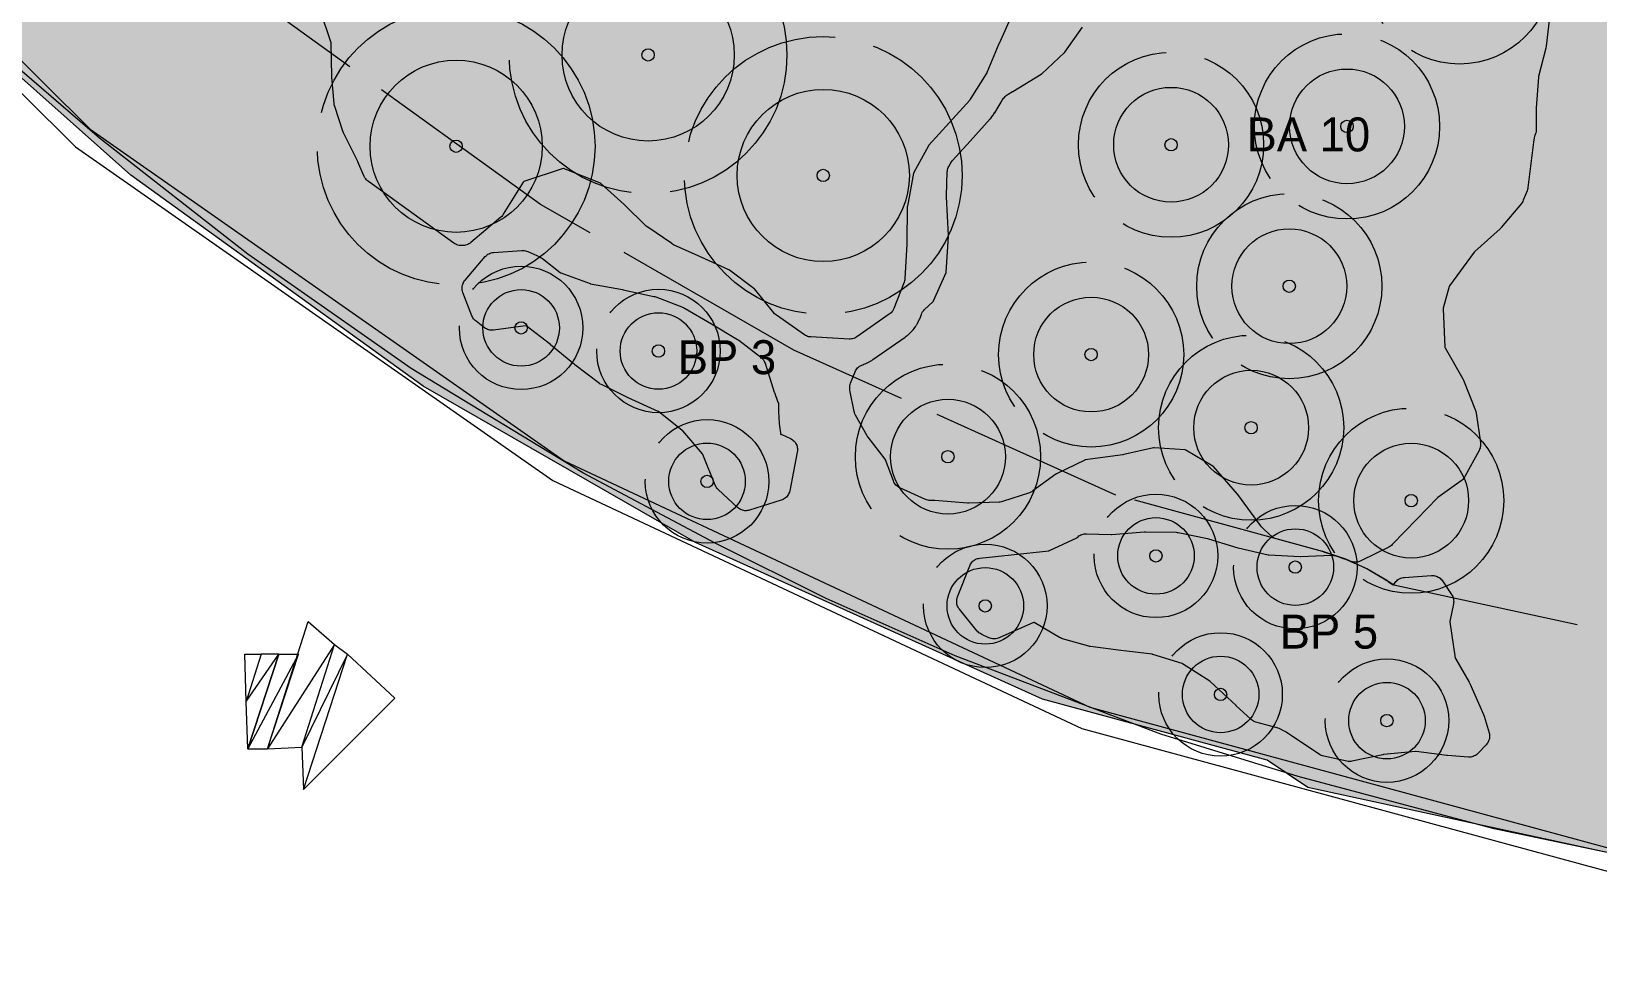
# Model space of a CAD drawing. Header units: metres. Extents: x 1 to 213, y 1 to 147.
# Drawn here: x 119.43 to 129.58, y 16.38 to 22.45 of the extents above; entities that cross this region are included whole.
import ezdxf

# ---------------------------------------------------------------- set-up
doc = ezdxf.new("R2010")
doc.units = ezdxf.units.M
doc.linetypes.add('DASHED', pattern=[1.524, 1.27, -0.254])
doc.layers.get('0').update_dxf_attribs({"lineweight": 0, "plot": 0})
for name, color, linetype, lineweight, plot in [('00-BASE-ARQUITECTURA', 8, 'Continuous', 0, False), ('PJ-ARBUSTOS', 82, 'Continuous', 0, False), ('PJ-COPA-ADULTA', 8, 'DASHED', 0, False), ('PJ-ETIQUETAS', 7, 'Continuous', 0, False), ('PJ-GRAVILLA', 42, 'Continuous', 0, False), ('PJ-LIMITE-JARDIN', 7, 'Continuous', 0, False), ('PJ-MASAS', 92, 'Continuous', 0, False), ('PJ-MASAS-RELLENO', 92, 'Continuous', 0, False), ('PJ-RIEGO-SECTORES', 5, 'Continuous', 0, False), ('PJ-VISIBILIDAD', 1, 'DASHED', 0, False)]:
    doc.layers.add(name, color=color, linetype=linetype, lineweight=lineweight, plot=plot)

# ---------------------------------------------------------------- blocks, each defined once
blk = doc.blocks.new('PJ_HS')
for radius in [0.558, 0.04]:
    blk.add_circle((0, 0), radius)
for tag, p, height in [('CODIGO', (0.15, 0.15), 0.2), ('ESPECIE', (0.15, -0.1), 0.15), ('ZONA', (0.15, -0.3), 0.15)]:
    blk.add_attdef(tag, p, '', height=height)
blk = doc.blocks.new('PJ_BA')
for radius in [0.372, 0.04]:
    blk.add_circle((0, 0), radius)
for tag, p, height in [('CODIGO', (0.15, 0.15), 0.2), ('ESPECIE', (0.15, -0.1), 0.15), ('ZONA', (0.15, -0.3), 0.15)]:
    blk.add_attdef(tag, p, '', height=height)
blk = doc.blocks.new('PJ_BP')
for radius in [0.248, 0.04]:
    blk.add_circle((0, 0), radius)
for tag, p, height in [('CODIGO', (0.15, 0.15), 0.2), ('ESPECIE', (0.15, -0.1), 0.15), ('ZONA', (0.15, -0.3), 0.15)]:
    blk.add_attdef(tag, p, '', height=height)

msp = doc.modelspace()

# ---------------------------------------------------------------- hatches: boundary and pattern name
at = {"layer": 'PJ-GRAVILLA'}
h = msp.add_hatch(dxfattribs=at)
h.set_pattern_fill('GRAVEL', scale=0.03)
h.paths.add_polyline_path([(110.243, 40.04), (114.3, 39.996), (114.52, 39.908), (129.91, 39.908), (129.954, 39.82), (129.646, 39.467), (129.646, 39.247), (129.954, 38.497), (140.141, 15.963), (139.788, 15.919), (134.541, 16.669), (130.748, 16.889), (127.705, 17.551), (127.441, 17.727), (125.986, 18.124), (123.737, 19.138), (121.973, 20.152), (120.077, 21.519), (118.445, 22.975), (116.813, 24.783), (114.961, 27.384), (114.344, 28.531), (113.374, 30.692), (110.904, 37.439), (111.125, 37.747), (111.522, 37.968), (111.522, 38.409), (111.345, 38.629), (111.169, 38.673), (110.772, 38.497), (110.508, 38.673), (110.023, 39.864), (110.243, 40.04)])
at = {"layer": 'PJ-MASAS-RELLENO'}
for points in [[(119.793, 23.923), (119.793, 23.932), (119.793, 23.94), (119.794, 23.943), (119.795, 23.979), (119.795, 23.982), (119.791, 24.198), (119.791, 24.206), (119.792, 24.214), (119.794, 24.221), (119.796, 24.229), (119.799, 24.236), (119.803, 24.243), (119.808, 24.249), (119.929, 24.403), (119.934, 24.41), (119.94, 24.415), (119.946, 24.42), (119.953, 24.424), (119.96, 24.428), (119.968, 24.431), (119.976, 24.433), (120.174, 24.473), (120.181, 24.474), (120.188, 24.474), (120.196, 24.474), (120.432, 24.456), (120.435, 24.456), (120.667, 24.458), (120.669, 24.458), (120.67, 24.459), (120.859, 24.529), (120.861, 24.53), (120.862, 24.531), (121, 24.682), (121.001, 24.684), (121.002, 24.685), (121.106, 24.892), (121.107, 24.893), (121.207, 25.097), (121.211, 25.104), (121.215, 25.11), (121.333, 25.265), (121.338, 25.271), (121.344, 25.276), (121.35, 25.281), (121.498, 25.389), (121.503, 25.392), (121.508, 25.395), (121.681, 25.483), (121.683, 25.485), (121.852, 25.587), (121.854, 25.588), (121.855, 25.589), (122.001, 25.725), (122.005, 25.729), (122.136, 25.886), (122.141, 25.892), (122.274, 26.025), (122.281, 26.031), (122.288, 26.036), (122.296, 26.04), (122.452, 26.115), (122.459, 26.118), (122.466, 26.12), (122.474, 26.122), (122.481, 26.123), (122.685, 26.138), (122.692, 26.138), (122.699, 26.138), (122.942, 26.113), (122.948, 26.112), (123.148, 26.077), (123.155, 26.075), (123.162, 26.073), (123.26, 26.037), (123.262, 26.036), (123.263, 26.036), (123.353, 26.047), (123.359, 26.047), (123.366, 26.047), (123.566, 26.037), (123.567, 26.037), (123.784, 26.022), (123.791, 26.021), (123.797, 26.02), (123.985, 25.974), (123.994, 25.971), (124.003, 25.967), (124.169, 25.881), (124.176, 25.877), (124.338, 25.77), (124.342, 25.767), (124.518, 25.68), (124.52, 25.679), (124.522, 25.678), (124.722, 25.631), (124.728, 25.63), (124.942, 25.609), (124.949, 25.608), (125.141, 25.571), (125.148, 25.57), (125.154, 25.567), (125.161, 25.564), (125.167, 25.561), (125.311, 25.474), (125.319, 25.469), (125.325, 25.463), (125.331, 25.457), (125.336, 25.45), (125.446, 25.289), (125.451, 25.282), (125.454, 25.274), (125.544, 25.047), (125.545, 25.047), (125.639, 24.817), (125.64, 24.815), (125.641, 24.813), (125.767, 24.641), (125.769, 24.639), (125.77, 24.638), (125.94, 24.539), (125.942, 24.538), (125.944, 24.538), (126.147, 24.492), (126.148, 24.491), (126.352, 24.454), (126.358, 24.453), (126.364, 24.451), (126.541, 24.388), (126.547, 24.385), (126.553, 24.382), (126.559, 24.379), (126.692, 24.289), (126.699, 24.284), (126.704, 24.278), (126.71, 24.272), (126.715, 24.266), (126.795, 24.141), (126.8, 24.133), (126.803, 24.124), (126.859, 23.969), (126.861, 23.962), (126.862, 23.955), (126.895, 23.755), (126.896, 23.746), (126.896, 23.737), (126.884, 23.506), (126.883, 23.499), (126.852, 23.294), (126.85, 23.285), (126.847, 23.277), (126.843, 23.268), (126.763, 23.119), (126.759, 23.113), (126.755, 23.107), (126.75, 23.101), (126.744, 23.096), (126.739, 23.091), (126.588, 22.987), (126.582, 22.983), (126.576, 22.98), (126.569, 22.977), (126.348, 22.899), (126.347, 22.899), (126.112, 22.822), (126.11, 22.821), (126.109, 22.821), (125.919, 22.714), (125.917, 22.713), (125.916, 22.711), (125.789, 22.56), (125.788, 22.559), (125.787, 22.557), (125.704, 22.373), (125.703, 22.372), (125.627, 22.189), (125.624, 22.183), (125.621, 22.177), (125.522, 22.018), (125.518, 22.012), (125.514, 22.006), (125.384, 21.862), (125.384, 21.862), (125.25, 21.714), (125.248, 21.712), (125.247, 21.71), (125.152, 21.537), (125.151, 21.535), (125.15, 21.533), (125.11, 21.32), (125.11, 21.318), (125.109, 21.317), (125.106, 21.076), (125.106, 21.073), (125.094, 20.851), (125.093, 20.842), (125.091, 20.834), (125.089, 20.826), (125.022, 20.655), (125.019, 20.647), (125.015, 20.641), (125.01, 20.634), (125.005, 20.628), (124.999, 20.623), (124.993, 20.618), (124.783, 20.471), (124.777, 20.467), (124.77, 20.464), (124.763, 20.461), (124.755, 20.459), (124.748, 20.458), (124.74, 20.457), (124.733, 20.457), (124.484, 20.471), (124.477, 20.472), (124.47, 20.473), (124.463, 20.475), (124.456, 20.478), (124.449, 20.481), (124.443, 20.485), (124.261, 20.612), (124.255, 20.616), (124.249, 20.621), (124.244, 20.627), (124.119, 20.782), (124.117, 20.783), (124.115, 20.785), (123.958, 20.905), (123.956, 20.906), (123.954, 20.907), (123.773, 20.989), (123.595, 21.069), (123.589, 21.072), (123.583, 21.076), (123.428, 21.182), (123.423, 21.186), (123.418, 21.19), (123.274, 21.329), (123.274, 21.329), (123.124, 21.466), (123.122, 21.468), (123.121, 21.468), (122.882, 21.564), (122.881, 21.565), (122.879, 21.564), (122.624, 21.478), (122.622, 21.477), (122.621, 21.475), (122.491, 21.266), (122.486, 21.259), (122.481, 21.253), (122.475, 21.247), (122.282, 21.084), (122.276, 21.079), (122.269, 21.075), (122.262, 21.071), (122.255, 21.069), (122.247, 21.066), (122.24, 21.065), (122.232, 21.065), (122.22, 21.064), (122.213, 21.064), (122.205, 21.065), (122.198, 21.067), (122.191, 21.069), (122.184, 21.072), (122.178, 21.075), (122.171, 21.079), (121.617, 21.479), (121.611, 21.484), (121.605, 21.49), (121.6, 21.496), (121.595, 21.503), (121.591, 21.511), (121.548, 21.606), (121.548, 21.608), (121.455, 21.795), (121.451, 21.806), (121.399, 21.966), (121.396, 21.975), (121.395, 21.984), (121.38, 22.156), (121.38, 22.161), (121.375, 22.373), (121.375, 22.375), (121.375, 22.377), (121.303, 22.595), (121.302, 22.597), (121.301, 22.599), (121.184, 22.793), (121.183, 22.796), (121.089, 22.964), (121.088, 22.965), (121.087, 22.967), (120.947, 23.104), (120.945, 23.106), (120.943, 23.107), (120.744, 23.179), (120.742, 23.18), (120.741, 23.18), (120.495, 23.203), (120.494, 23.203), (120.304, 23.215), (120.296, 23.216), (120.289, 23.218), (120.282, 23.22), (120.275, 23.223), (120.268, 23.227), (120.262, 23.231), (120.256, 23.235), (119.945, 23.513), (119.944, 23.514), (119.923, 23.531), (119.92, 23.533), (119.899, 23.547), (119.895, 23.549), (119.873, 23.561), (119.868, 23.563), (119.868, 23.563), (119.864, 23.565), (119.857, 23.569), (119.851, 23.573), (119.846, 23.578), (119.84, 23.583), (119.836, 23.589), (119.832, 23.596), (119.828, 23.602), (119.825, 23.609), (119.823, 23.616), (119.822, 23.621), (119.821, 23.627), (119.82, 23.633), (119.793, 23.923)], [(124.774, 19.965), (124.77, 19.972), (124.767, 19.981), (124.765, 19.989), (124.738, 20.126), (124.737, 20.133), (124.737, 20.141), (124.737, 20.149), (124.738, 20.156), (124.74, 20.163), (124.742, 20.171), (124.772, 20.245), (124.775, 20.252), (124.779, 20.258), (124.783, 20.265), (124.788, 20.27), (124.794, 20.276), (124.8, 20.281), (124.807, 20.285), (124.814, 20.288), (124.821, 20.291), (124.827, 20.293), (124.829, 20.294), (124.834, 20.296), (124.836, 20.297), (124.85, 20.303), (124.852, 20.304), (124.857, 20.306), (124.859, 20.307), (124.872, 20.315), (124.873, 20.316), (124.879, 20.319), (124.879, 20.319), (124.886, 20.324), (124.887, 20.324), (125.096, 20.47), (125.097, 20.471), (125.103, 20.476), (125.104, 20.476), (125.109, 20.48), (125.11, 20.481), (125.122, 20.491), (125.124, 20.493), (125.128, 20.497), (125.129, 20.498), (125.14, 20.509), (125.141, 20.511), (125.145, 20.515), (125.147, 20.517), (125.156, 20.529), (125.157, 20.531), (125.161, 20.536), (125.162, 20.537), (125.17, 20.55), (125.171, 20.552), (125.174, 20.557), (125.175, 20.559), (125.182, 20.573), (125.183, 20.575), (125.186, 20.58), (125.186, 20.581), (125.189, 20.589), (125.19, 20.589), (125.201, 20.617), (125.204, 20.625), (125.209, 20.633), (125.214, 20.64), (125.22, 20.646), (125.278, 20.702), (125.279, 20.703), (125.28, 20.705), (125.361, 20.889), (125.362, 20.891), (125.362, 20.892), (125.377, 21.123), (125.377, 21.128), (125.363, 21.379), (125.363, 21.387), (125.369, 21.541), (125.37, 21.548), (125.371, 21.555), (125.373, 21.563), (125.375, 21.569), (125.379, 21.576), (125.391, 21.599), (125.396, 21.606), (125.402, 21.614), (125.517, 21.741), (125.647, 21.886), (125.648, 21.886), (125.653, 21.892), (125.653, 21.892), (125.657, 21.897), (125.658, 21.898), (125.667, 21.91), (125.668, 21.911), (125.671, 21.916), (125.671, 21.917), (125.675, 21.923), (125.676, 21.923), (125.734, 22.018), (125.739, 22.024), (125.744, 22.03), (125.75, 22.036), (125.756, 22.041), (125.763, 22.045), (125.792, 22.062), (125.793, 22.063), (125.978, 22.175), (125.98, 22.176), (125.982, 22.177), (126.129, 22.314), (126.13, 22.316), (126.131, 22.317), (126.245, 22.479), (126.246, 22.48), (126.354, 22.64), (126.358, 22.646), (126.363, 22.652), (126.443, 22.733), (126.448, 22.738), (126.454, 22.743), (126.46, 22.746), (126.467, 22.75), (126.474, 22.753), (126.628, 22.807), (126.629, 22.807), (126.636, 22.81), (126.637, 22.81), (126.642, 22.812), (126.644, 22.813), (126.657, 22.819), (126.659, 22.82), (126.663, 22.822), (126.665, 22.823), (126.677, 22.83), (126.679, 22.831), (126.684, 22.834), (126.685, 22.835), (126.691, 22.839), (126.691, 22.839), (126.841, 22.943), (126.842, 22.944), (126.848, 22.948), (126.849, 22.949), (126.853, 22.953), (126.855, 22.954), (126.866, 22.964), (126.868, 22.965), (126.872, 22.969), (126.873, 22.97), (126.884, 22.981), (126.885, 22.982), (126.889, 22.986), (126.89, 22.988), (126.9, 23), (126.901, 23.001), (126.904, 23.006), (126.905, 23.007), (126.914, 23.02), (126.915, 23.021), (126.918, 23.027), (126.918, 23.027), (126.92, 23.031), (126.925, 23.038), (126.93, 23.045), (126.936, 23.051), (126.942, 23.056), (127.05, 23.137), (127.052, 23.139), (127.053, 23.141), (127.15, 23.313), (127.151, 23.315), (127.151, 23.317), (127.176, 23.542), (127.176, 23.543), (127.176, 23.545), (127.163, 23.792), (127.163, 23.799), (127.164, 23.806), (127.191, 24.036), (127.192, 24.043), (127.194, 24.051), (127.197, 24.058), (127.2, 24.065), (127.204, 24.071), (127.209, 24.077), (127.214, 24.083), (127.382, 24.25), (127.388, 24.256), (127.394, 24.26), (127.401, 24.264), (127.409, 24.268), (127.417, 24.27), (127.425, 24.272), (127.608, 24.303), (127.615, 24.304), (127.622, 24.304), (127.63, 24.304), (127.829, 24.285), (127.83, 24.284), (128.036, 24.27), (128.038, 24.27), (128.04, 24.27), (128.236, 24.295), (128.238, 24.295), (128.24, 24.295), (128.426, 24.351), (128.436, 24.353), (128.629, 24.385), (128.637, 24.386), (128.644, 24.386), (128.652, 24.385), (128.66, 24.384), (128.668, 24.382), (128.675, 24.379), (128.831, 24.307), (128.838, 24.303), (128.845, 24.299), (128.851, 24.294), (128.857, 24.288), (128.862, 24.282), (128.867, 24.275), (128.87, 24.268), (128.936, 24.124), (128.939, 24.117), (128.941, 24.11), (128.943, 24.103), (128.943, 24.096), (128.944, 24.088), (128.943, 24.081), (128.942, 24.074), (128.908, 23.921), (128.907, 23.919), (128.858, 23.715), (128.858, 23.713), (128.858, 23.712), (128.863, 23.568), (128.864, 23.565), (128.864, 23.563), (128.973, 23.353), (128.974, 23.351), (128.975, 23.349), (129.118, 23.172), (129.122, 23.167), (129.251, 22.979), (129.256, 22.972), (129.26, 22.964), (129.262, 22.956), (129.284, 22.88), (129.286, 22.873), (129.287, 22.866), (129.287, 22.858), (129.287, 22.851), (129.268, 22.642), (129.268, 22.64), (129.267, 22.602), (129.267, 22.597), (129.271, 22.56), (129.272, 22.551), (129.271, 22.542), (129.25, 22.355), (129.248, 22.344), (129.2, 22.159), (129.2, 22.157), (129.2, 22.155), (129.185, 21.956), (129.184, 21.953), (129.186, 21.82), (129.185, 21.812), (129.184, 21.803), (129.182, 21.795), (129.176, 21.778), (129.175, 21.773), (129.168, 21.736), (129.167, 21.734), (129.131, 21.439), (129.13, 21.433), (129.128, 21.426), (129.126, 21.419), (129.101, 21.358), (129.098, 21.35), (129.094, 21.343), (129.089, 21.337), (128.959, 21.18), (128.955, 21.176), (128.951, 21.171), (128.787, 21.024), (128.785, 21.022), (128.784, 21.021), (128.624, 20.802), (128.623, 20.801), (128.622, 20.799), (128.583, 20.657), (128.582, 20.655), (128.582, 20.653), (128.594, 20.405), (128.594, 20.403), (128.595, 20.401), (128.709, 20.2), (128.714, 20.19), (128.791, 19.995), (128.794, 19.987), (128.796, 19.978), (128.824, 19.786), (128.825, 19.779), (128.825, 19.771), (128.824, 19.764), (128.823, 19.757), (128.821, 19.75), (128.818, 19.743), (128.815, 19.736), (128.723, 19.566), (128.719, 19.559), (128.715, 19.554), (128.71, 19.548), (128.705, 19.543), (128.699, 19.539), (128.547, 19.43), (128.546, 19.429), (128.545, 19.428), (128.411, 19.29), (128.252, 19.125), (128.247, 19.12), (128.241, 19.115), (128.236, 19.112), (128.23, 19.108), (128.048, 19.019), (128.041, 19.016), (128.033, 19.013), (128.026, 19.012), (128.018, 19.011), (128.01, 19.011), (128.002, 19.011), (127.995, 19.013), (127.987, 19.015), (127.98, 19.018), (127.967, 19.023), (127.965, 19.024), (127.937, 19.035), (127.935, 19.036), (127.817, 19.075), (127.816, 19.075), (127.802, 19.08), (127.801, 19.08), (127.501, 19.162), (127.493, 19.165), (127.485, 19.168), (127.478, 19.172), (127.471, 19.177), (127.465, 19.183), (127.406, 19.241), (127.399, 19.25), (127.251, 19.45), (127.249, 19.452), (127.093, 19.632), (127.091, 19.633), (127.09, 19.634), (126.914, 19.738), (126.912, 19.738), (126.91, 19.739), (126.709, 19.752), (126.708, 19.752), (126.706, 19.752), (126.513, 19.709), (126.507, 19.708), (126.263, 19.674), (126.261, 19.674), (126.26, 19.673), (126.076, 19.584), (126.075, 19.583), (126.073, 19.582), (125.924, 19.473), (125.917, 19.468), (125.91, 19.464), (125.902, 19.461), (125.727, 19.404), (125.72, 19.402), (125.712, 19.4), (125.704, 19.4), (125.508, 19.394), (125.5, 19.394), (125.289, 19.411), (125.286, 19.411), (125.26, 19.411), (125.252, 19.411), (125.244, 19.413), (125.235, 19.415), (125.227, 19.418), (125.062, 19.493), (125.055, 19.496), (125.048, 19.501), (125.042, 19.506), (125.036, 19.511), (125.031, 19.517), (125.027, 19.524), (125.023, 19.53), (125.02, 19.538), (124.968, 19.675), (124.968, 19.677), (124.966, 19.678), (124.856, 19.822), (124.85, 19.831), (124.774, 19.965)], [(122.374, 20.992), (122.38, 20.997), (122.386, 21.003), (122.392, 21.007), (122.399, 21.011), (122.406, 21.014), (122.414, 21.017), (122.422, 21.018), (122.429, 21.019), (122.611, 21.032), (122.619, 21.032), (122.627, 21.032), (122.635, 21.03), (122.642, 21.028), (122.65, 21.025), (122.728, 20.99), (122.737, 20.985), (122.745, 20.98), (122.861, 20.888), (122.863, 20.887), (122.864, 20.886), (123.054, 20.817), (123.055, 20.816), (123.057, 20.816), (123.265, 20.778), (123.268, 20.777), (123.468, 20.734), (123.474, 20.733), (123.481, 20.731), (123.659, 20.661), (123.665, 20.658), (123.67, 20.655), (123.84, 20.557), (123.84, 20.556), (124.01, 20.455), (124.018, 20.45), (124.161, 20.34), (124.167, 20.335), (124.172, 20.329), (124.177, 20.322), (124.182, 20.315), (124.185, 20.308), (124.188, 20.301), (124.247, 20.113), (124.248, 20.111), (124.271, 20.049), (124.274, 20.042), (124.276, 20.034), (124.276, 20.025), (124.276, 20.017), (124.276, 20.004), (124.276, 20.002), (124.276, 19.99), (124.276, 19.988), (124.28, 19.91), (124.28, 19.908), (124.281, 19.895), (124.281, 19.893), (124.288, 19.85), (124.288, 19.848), (124.289, 19.844), (124.289, 19.842), (124.291, 19.841), (124.295, 19.839), (124.297, 19.838), (124.352, 19.813), (124.358, 19.81), (124.365, 19.805), (124.371, 19.801), (124.377, 19.795), (124.382, 19.79), (124.386, 19.783), (124.39, 19.777), (124.393, 19.77), (124.396, 19.763), (124.397, 19.755), (124.398, 19.748), (124.399, 19.74), (124.398, 19.732), (124.397, 19.725), (124.348, 19.474), (124.346, 19.466), (124.343, 19.459), (124.34, 19.452), (124.336, 19.445), (124.331, 19.439), (124.326, 19.433), (124.32, 19.428), (124.314, 19.423), (124.307, 19.419), (124.3, 19.415), (124.293, 19.413), (124.088, 19.349), (124.08, 19.347), (124.073, 19.346), (124.065, 19.345), (124.057, 19.345), (124.05, 19.346), (124.042, 19.348), (124.035, 19.35), (124.028, 19.353), (124.022, 19.357), (124.015, 19.361), (124.009, 19.366), (123.884, 19.482), (123.878, 19.488), (123.873, 19.495), (123.868, 19.503), (123.865, 19.511), (123.784, 19.709), (123.783, 19.711), (123.782, 19.713), (123.654, 19.862), (123.653, 19.863), (123.651, 19.865), (123.498, 19.987), (123.496, 19.988), (123.495, 19.989), (123.3, 20.077), (123.297, 20.078), (123.127, 20.163), (123.12, 20.166), (123.114, 20.17), (122.955, 20.29), (122.952, 20.293), (122.798, 20.421), (122.797, 20.422), (122.639, 20.544), (122.638, 20.545), (122.636, 20.544), (122.429, 20.516), (122.421, 20.515), (122.413, 20.515), (122.405, 20.516), (122.397, 20.518), (122.39, 20.52), (122.383, 20.523), (122.376, 20.527), (122.369, 20.531), (122.315, 20.573), (122.309, 20.578), (122.304, 20.583), (122.299, 20.589), (122.295, 20.595), (122.291, 20.601), (122.288, 20.608), (122.23, 20.759), (122.228, 20.767), (122.226, 20.775), (122.225, 20.782), (122.225, 20.79), (122.226, 20.798), (122.227, 20.806), (122.229, 20.813), (122.232, 20.82), (122.235, 20.827), (122.239, 20.834), (122.244, 20.84), (122.374, 20.992)], [(125.514, 18.987), (125.517, 18.994), (125.521, 19.001), (125.526, 19.008), (125.531, 19.014), (125.537, 19.019), (125.543, 19.024), (125.55, 19.028), (125.557, 19.032), (125.564, 19.034), (125.572, 19.036), (125.58, 19.038), (125.782, 19.059), (126.027, 19.085), (126.029, 19.086), (126.031, 19.087), (126.208, 19.169), (126.209, 19.169), (126.21, 19.171), (126.211, 19.171), (126.216, 19.176), (126.222, 19.181), (126.228, 19.185), (126.235, 19.188), (126.242, 19.191), (126.249, 19.193), (126.256, 19.194), (126.264, 19.195), (126.271, 19.195), (126.43, 19.19), (126.435, 19.19), (126.645, 19.208), (126.653, 19.208), (126.851, 19.205), (126.858, 19.204), (126.865, 19.203), (127.054, 19.165), (127.062, 19.163), (127.251, 19.105), (127.254, 19.104), (127.449, 19.058), (127.45, 19.058), (127.452, 19.058), (127.656, 19.047), (127.66, 19.047), (127.859, 19.056), (127.867, 19.056), (127.874, 19.055), (127.881, 19.054), (127.888, 19.052), (127.934, 19.036), (127.938, 19.035), (127.964, 19.025), (127.968, 19.023), (128.072, 18.976), (128.076, 18.974), (128.1, 18.961), (128.104, 18.959), (128.21, 18.897), (128.211, 18.895), (128.223, 18.888), (128.225, 18.887), (128.255, 18.867), (128.256, 18.866), (128.26, 18.864), (128.261, 18.863), (128.263, 18.866), (128.263, 18.867), (128.267, 18.873), (128.271, 18.88), (128.276, 18.886), (128.281, 18.891), (128.287, 18.896), (128.293, 18.901), (128.3, 18.904), (128.307, 18.907), (128.314, 18.91), (128.322, 18.911), (128.33, 18.912), (128.506, 18.925), (128.514, 18.925), (128.521, 18.925), (128.529, 18.923), (128.536, 18.921), (128.543, 18.919), (128.55, 18.915), (128.557, 18.911), (128.563, 18.907), (128.568, 18.902), (128.574, 18.896), (128.578, 18.89), (128.637, 18.802), (128.641, 18.795), (128.645, 18.788), (128.647, 18.78), (128.649, 18.773), (128.65, 18.765), (128.651, 18.757), (128.65, 18.749), (128.649, 18.741), (128.626, 18.627), (128.626, 18.625), (128.626, 18.624), (128.66, 18.39), (128.661, 18.389), (128.662, 18.387), (128.751, 18.233), (128.755, 18.225), (128.844, 18.024), (128.848, 18.014), (128.88, 17.905), (128.882, 17.898), (128.883, 17.891), (128.883, 17.883), (128.883, 17.875), (128.882, 17.868), (128.88, 17.861), (128.877, 17.853), (128.874, 17.847), (128.871, 17.84), (128.866, 17.834), (128.861, 17.828), (128.81, 17.773), (128.804, 17.768), (128.798, 17.763), (128.791, 17.758), (128.784, 17.755), (128.777, 17.752), (128.769, 17.75), (128.761, 17.748), (128.754, 17.748), (128.746, 17.748), (128.61, 17.758), (128.606, 17.759), (128.407, 17.783), (128.405, 17.783), (128.403, 17.783), (128.195, 17.764), (128.191, 17.763), (127.991, 17.721), (127.983, 17.72), (127.975, 17.719), (127.966, 17.72), (127.958, 17.721), (127.808, 17.754), (127.8, 17.756), (127.793, 17.758), (127.787, 17.761), (127.78, 17.765), (127.564, 17.91), (127.562, 17.911), (127.544, 17.921), (127.541, 17.923), (127.523, 17.931), (127.519, 17.933), (127.5, 17.939), (127.498, 17.94), (127.368, 17.975), (127.361, 17.977), (127.354, 17.98), (127.347, 17.984), (127.341, 17.989), (127.335, 17.993), (127.24, 18.081), (127.24, 18.082), (127.073, 18.237), (127.072, 18.238), (127.07, 18.239), (126.894, 18.352), (126.893, 18.353), (126.891, 18.354), (126.7, 18.413), (126.698, 18.413), (126.697, 18.414), (126.495, 18.438), (126.494, 18.439), (126.297, 18.464), (126.291, 18.465), (126.285, 18.466), (126.116, 18.515), (126.11, 18.517), (126.103, 18.52), (126.097, 18.523), (125.932, 18.621), (125.93, 18.622), (125.928, 18.621), (125.705, 18.521), (125.698, 18.519), (125.691, 18.517), (125.683, 18.515), (125.676, 18.514), (125.669, 18.514), (125.661, 18.515), (125.654, 18.517), (125.646, 18.519), (125.639, 18.521), (125.592, 18.543), (125.586, 18.546), (125.58, 18.55), (125.574, 18.554), (125.568, 18.559), (125.563, 18.565), (125.448, 18.706), (125.443, 18.712), (125.439, 18.719), (125.436, 18.726), (125.433, 18.733), (125.431, 18.74), (125.43, 18.748), (125.43, 18.756), (125.43, 18.763), (125.431, 18.771), (125.433, 18.778), (125.435, 18.786), (125.514, 18.987)]]:
    msp.add_hatch(color=7, dxfattribs=at).paths.add_polyline_path(points)

# ---------------------------------------------------------------- linework, layer by layer
at = {"layer": '00-BASE-ARQUITECTURA'}
for points in [[(113.308, 31.077), (114.955, 27.571), (117.147, 24.468), (119.815, 21.817), (122.887, 19.669), (126.293, 18.072), (129.96, 17.076), (133.818, 16.732)], [(113.169, 31.026), (114.827, 27.496), (117.034, 24.372), (119.72, 21.704), (122.813, 19.54), (126.241, 17.933), (129.933, 16.931), (133.817, 16.584)], [(139.157, 16.055), (133.812, 16.722), (133.018, 16.743), (132.404, 16.775), (131.695, 16.827), (130.817, 16.933), (129.769, 17.103), (128.912, 17.283), (127.642, 17.621), (126.753, 17.896), (125.419, 18.404), (124.583, 18.775), (123.864, 19.135), (123.006, 19.59), (121.895, 20.267), (120.837, 21.008), (119.874, 21.759), (119.249, 22.299)], [(121.398, 18.478), (120.964, 17.801), (121.228, 18.627), (121.398, 18.478)], [(121.186, 17.812), (121.398, 18.478), (120.964, 17.801), (121.186, 17.812)], [(121.482, 18.415), (121.186, 17.812), (121.398, 18.478), (121.482, 18.415)], [(120.922, 18.415), (120.826, 18.108), (120.816, 18.415), (120.922, 18.415)], [(121.038, 18.415), (120.922, 18.415), (120.826, 18.108), (121.038, 18.415)], [(121.038, 18.415), (120.837, 17.801), (120.826, 18.108), (121.038, 18.415)], [(120.964, 17.801), (121.165, 18.415), (120.837, 17.801), (120.964, 17.801)], [(121.165, 18.415), (120.837, 17.801), (121.038, 18.415), (121.165, 18.415)], [(121.197, 17.537), (121.482, 18.415), (121.186, 17.812), (121.197, 17.537)], [(121.789, 18.129), (121.197, 17.537), (121.482, 18.415), (121.789, 18.129)]]:
    msp.add_lwpolyline(points, dxfattribs=at)
at = {"layer": 'PJ-COPA-ADULTA'}
for centre, radius in [((128.688, 22.84), 0.6), ((123.43, 22.299), 0.9), ((122.186, 21.707), 0.9), ((127.959, 21.836), 0.6), ((124.565, 21.518), 0.9), ((126.819, 21.717), 0.6), ((127.585, 20.8), 0.6), ((122.607, 20.53), 0.4), ((126.301, 20.357), 0.6), ((123.497, 20.38), 0.4), ((127.338, 19.883), 0.6), ((125.373, 19.695), 0.6), ((128.375, 19.41), 0.6), ((123.812, 19.535), 0.4), ((126.721, 19.052), 0.4), ((127.624, 18.979), 0.4), ((125.615, 18.728), 0.4), ((127.14, 18.154), 0.4), ((128.218, 17.984), 0.4)]:
    msp.add_circle(centre, radius, dxfattribs=at)
at = {"layer": 'PJ-LIMITE-JARDIN'}
msp.add_lwpolyline([(139.788, 15.919), (134.541, 16.669), (130.748, 16.889), (127.705, 17.551), (127.441, 17.727), (125.986, 18.124), (123.737, 19.138), (121.973, 20.152), (120.077, 21.519), (118.445, 22.975), (116.813, 24.783), (114.961, 27.384), (114.344, 28.531), (113.374, 30.692), (110.904, 37.439), (111.125, 37.747), (111.522, 37.968), (111.522, 38.409), (111.345, 38.629), (111.169, 38.673), (110.772, 38.497), (110.508, 38.673), (110.023, 39.864)], dxfattribs=at)
at = {"layer": 'PJ-MASAS'}
for points in [[(125.787, 22.557), (125.704, 22.373), (125.703, 22.372), (125.627, 22.189), (125.624, 22.183), (125.621, 22.177), (125.522, 22.018), (125.518, 22.012), (125.514, 22.006), (125.384, 21.862), (125.384, 21.862), (125.25, 21.714), (125.248, 21.712), (125.247, 21.71), (125.152, 21.537), (125.151, 21.535), (125.15, 21.533), (125.11, 21.32), (125.11, 21.318), (125.109, 21.317), (125.106, 21.076), (125.106, 21.073), (125.094, 20.851), (125.093, 20.842), (125.091, 20.834), (125.089, 20.826), (125.022, 20.655), (125.019, 20.647), (125.015, 20.641), (125.01, 20.634), (125.005, 20.628), (124.999, 20.623), (124.993, 20.618), (124.783, 20.471), (124.777, 20.467), (124.77, 20.464), (124.763, 20.461), (124.755, 20.459), (124.748, 20.458), (124.74, 20.457), (124.733, 20.457), (124.484, 20.471), (124.477, 20.472), (124.47, 20.473), (124.463, 20.475), (124.456, 20.478), (124.449, 20.481), (124.443, 20.485), (124.261, 20.612), (124.255, 20.616), (124.249, 20.621), (124.244, 20.627), (124.119, 20.782), (124.117, 20.783), (124.115, 20.785), (123.958, 20.905), (123.956, 20.906), (123.954, 20.907), (123.773, 20.989), (123.595, 21.069), (123.589, 21.072), (123.583, 21.076), (123.428, 21.182), (123.423, 21.186), (123.418, 21.19), (123.274, 21.329), (123.274, 21.329), (123.124, 21.466), (123.122, 21.468), (123.121, 21.468), (122.882, 21.564), (122.881, 21.565), (122.879, 21.564), (122.624, 21.478), (122.622, 21.477), (122.621, 21.475), (122.491, 21.266), (122.486, 21.259), (122.481, 21.253), (122.475, 21.247), (122.282, 21.084), (122.276, 21.079), (122.269, 21.075), (122.262, 21.071), (122.255, 21.069), (122.247, 21.066), (122.24, 21.065), (122.232, 21.065), (122.22, 21.064), (122.213, 21.064), (122.205, 21.065), (122.198, 21.067), (122.191, 21.069), (122.184, 21.072), (122.178, 21.075), (122.171, 21.079), (121.617, 21.479), (121.611, 21.484), (121.605, 21.49), (121.6, 21.496), (121.595, 21.503), (121.591, 21.511), (121.548, 21.606), (121.548, 21.608), (121.455, 21.795), (121.451, 21.806), (121.399, 21.966), (121.396, 21.975), (121.395, 21.984), (121.38, 22.156), (121.38, 22.161), (121.375, 22.373), (121.375, 22.375), (121.375, 22.377), (121.303, 22.595)], [(129.271, 22.542), (129.25, 22.355), (129.248, 22.344), (129.2, 22.159), (129.2, 22.157), (129.2, 22.155), (129.185, 21.956), (129.184, 21.953), (129.186, 21.82), (129.185, 21.812), (129.184, 21.803), (129.182, 21.795), (129.176, 21.778), (129.175, 21.773), (129.168, 21.736), (129.167, 21.734), (129.131, 21.439), (129.13, 21.433), (129.128, 21.426), (129.126, 21.419), (129.101, 21.358), (129.098, 21.35), (129.094, 21.343), (129.089, 21.337), (128.959, 21.18), (128.955, 21.176), (128.951, 21.171), (128.787, 21.024), (128.785, 21.022), (128.784, 21.021), (128.624, 20.802), (128.623, 20.801), (128.622, 20.799), (128.583, 20.657), (128.582, 20.655), (128.582, 20.653), (128.594, 20.405), (128.594, 20.403), (128.595, 20.401), (128.709, 20.2), (128.714, 20.19), (128.791, 19.995), (128.794, 19.987), (128.796, 19.978), (128.824, 19.786), (128.825, 19.779), (128.825, 19.771), (128.824, 19.764), (128.823, 19.757), (128.821, 19.75), (128.818, 19.743), (128.815, 19.736), (128.723, 19.566), (128.719, 19.559), (128.715, 19.554), (128.71, 19.548), (128.705, 19.543), (128.699, 19.539), (128.547, 19.43), (128.546, 19.429), (128.545, 19.428), (128.411, 19.29), (128.252, 19.125), (128.247, 19.12), (128.241, 19.115), (128.236, 19.112), (128.23, 19.108), (128.048, 19.019), (128.041, 19.016), (128.033, 19.013), (128.026, 19.012), (128.018, 19.011), (128.01, 19.011), (128.002, 19.011), (127.995, 19.013), (127.987, 19.015), (127.98, 19.018), (127.967, 19.023), (127.965, 19.024), (127.937, 19.035), (127.935, 19.036), (127.817, 19.075), (127.816, 19.075), (127.802, 19.08), (127.801, 19.08), (127.501, 19.162), (127.493, 19.165), (127.485, 19.168), (127.478, 19.172), (127.471, 19.177), (127.465, 19.183), (127.406, 19.241), (127.399, 19.25), (127.251, 19.45), (127.249, 19.452), (127.093, 19.632), (127.091, 19.633), (127.09, 19.634), (126.914, 19.738), (126.912, 19.738), (126.91, 19.739), (126.709, 19.752), (126.708, 19.752), (126.706, 19.752), (126.513, 19.709), (126.507, 19.708), (126.263, 19.674), (126.261, 19.674), (126.26, 19.673), (126.076, 19.584), (126.075, 19.583), (126.073, 19.582), (125.924, 19.473), (125.917, 19.468), (125.91, 19.464), (125.902, 19.461), (125.727, 19.404), (125.72, 19.402), (125.712, 19.4), (125.704, 19.4), (125.508, 19.394), (125.5, 19.394), (125.289, 19.411), (125.286, 19.411), (125.26, 19.411), (125.252, 19.411), (125.244, 19.413), (125.235, 19.415), (125.227, 19.418), (125.062, 19.493), (125.055, 19.496), (125.048, 19.501), (125.042, 19.506), (125.036, 19.511), (125.031, 19.517), (125.027, 19.524), (125.023, 19.53), (125.02, 19.538), (124.968, 19.675), (124.968, 19.677), (124.966, 19.678), (124.856, 19.822), (124.85, 19.831), (124.774, 19.965), (124.774, 19.965), (124.77, 19.972), (124.767, 19.981), (124.765, 19.989), (124.738, 20.126), (124.737, 20.133), (124.737, 20.141), (124.737, 20.149), (124.738, 20.156), (124.74, 20.163), (124.742, 20.171), (124.772, 20.245), (124.775, 20.252), (124.779, 20.258), (124.783, 20.265), (124.788, 20.27), (124.794, 20.276), (124.8, 20.281), (124.807, 20.285), (124.814, 20.288), (124.821, 20.291), (124.827, 20.293), (124.829, 20.294), (124.834, 20.296), (124.836, 20.297), (124.85, 20.303), (124.852, 20.304), (124.857, 20.306), (124.859, 20.307), (124.872, 20.315), (124.873, 20.316), (124.879, 20.319), (124.879, 20.319), (124.886, 20.324), (124.887, 20.324), (125.096, 20.47), (125.097, 20.471), (125.103, 20.476), (125.104, 20.476), (125.109, 20.48), (125.11, 20.481), (125.122, 20.491), (125.124, 20.493), (125.128, 20.497), (125.129, 20.498), (125.14, 20.509), (125.141, 20.511), (125.145, 20.515), (125.147, 20.517), (125.156, 20.529), (125.157, 20.531), (125.161, 20.536), (125.162, 20.537), (125.17, 20.55), (125.171, 20.552), (125.174, 20.557), (125.175, 20.559), (125.182, 20.573), (125.183, 20.575), (125.186, 20.58), (125.186, 20.581), (125.189, 20.589), (125.19, 20.589), (125.201, 20.617), (125.204, 20.625), (125.209, 20.633), (125.214, 20.64), (125.22, 20.646), (125.278, 20.702), (125.279, 20.703), (125.28, 20.705), (125.361, 20.889), (125.362, 20.891), (125.362, 20.892), (125.377, 21.123), (125.377, 21.128), (125.363, 21.379), (125.363, 21.387), (125.369, 21.541), (125.37, 21.548), (125.371, 21.555), (125.373, 21.563), (125.375, 21.569), (125.379, 21.576), (125.391, 21.599), (125.396, 21.606), (125.402, 21.614), (125.517, 21.741), (125.647, 21.886), (125.648, 21.886), (125.653, 21.892), (125.653, 21.892), (125.657, 21.897), (125.658, 21.898), (125.667, 21.91), (125.668, 21.911), (125.671, 21.916), (125.671, 21.917), (125.675, 21.923), (125.676, 21.923), (125.734, 22.018), (125.739, 22.024), (125.744, 22.03), (125.75, 22.036), (125.756, 22.041), (125.763, 22.045), (125.792, 22.062), (125.793, 22.063), (125.978, 22.175), (125.98, 22.176), (125.982, 22.177), (126.129, 22.314), (126.13, 22.316), (126.131, 22.317), (126.245, 22.479)]]:
    msp.add_lwpolyline(points, dxfattribs=at)
for points in [[(122.374, 20.992), (122.38, 20.997), (122.386, 21.003), (122.392, 21.007), (122.399, 21.011), (122.406, 21.014), (122.414, 21.017), (122.422, 21.018), (122.429, 21.019), (122.611, 21.032), (122.619, 21.032), (122.627, 21.032), (122.635, 21.03), (122.642, 21.028), (122.65, 21.025), (122.728, 20.99), (122.737, 20.985), (122.745, 20.98), (122.861, 20.888), (122.863, 20.887), (122.864, 20.886), (123.054, 20.817), (123.055, 20.816), (123.057, 20.816), (123.265, 20.778), (123.268, 20.777), (123.468, 20.734), (123.474, 20.733), (123.481, 20.731), (123.659, 20.661), (123.665, 20.658), (123.67, 20.655), (123.84, 20.557), (123.84, 20.556), (124.01, 20.455), (124.018, 20.45), (124.161, 20.34), (124.167, 20.335), (124.172, 20.329), (124.177, 20.322), (124.182, 20.315), (124.185, 20.308), (124.188, 20.301), (124.247, 20.113), (124.248, 20.111), (124.271, 20.049), (124.274, 20.042), (124.276, 20.034), (124.276, 20.025), (124.276, 20.017), (124.276, 20.004), (124.276, 20.002), (124.276, 19.99), (124.276, 19.988), (124.28, 19.91), (124.28, 19.908), (124.281, 19.895), (124.281, 19.893), (124.288, 19.85), (124.288, 19.848), (124.289, 19.844), (124.289, 19.842), (124.291, 19.841), (124.295, 19.839), (124.297, 19.838), (124.352, 19.813), (124.358, 19.81), (124.365, 19.805), (124.371, 19.801), (124.377, 19.795), (124.382, 19.79), (124.386, 19.783), (124.39, 19.777), (124.393, 19.77), (124.396, 19.763), (124.397, 19.755), (124.398, 19.748), (124.399, 19.74), (124.398, 19.732), (124.397, 19.725), (124.348, 19.474), (124.346, 19.466), (124.343, 19.459), (124.34, 19.452), (124.336, 19.445), (124.331, 19.439), (124.326, 19.433), (124.32, 19.428), (124.314, 19.423), (124.307, 19.419), (124.3, 19.415), (124.293, 19.413), (124.088, 19.349), (124.08, 19.347), (124.073, 19.346), (124.065, 19.345), (124.057, 19.345), (124.05, 19.346), (124.042, 19.348), (124.035, 19.35), (124.028, 19.353), (124.022, 19.357), (124.015, 19.361), (124.009, 19.366), (123.884, 19.482), (123.878, 19.488), (123.873, 19.495), (123.868, 19.503), (123.865, 19.511), (123.784, 19.709), (123.783, 19.711), (123.782, 19.713), (123.654, 19.862), (123.653, 19.863), (123.651, 19.865), (123.498, 19.987), (123.496, 19.988), (123.495, 19.989), (123.3, 20.077), (123.297, 20.078), (123.127, 20.163), (123.12, 20.166), (123.114, 20.17), (122.955, 20.29), (122.952, 20.293), (122.798, 20.421), (122.797, 20.422), (122.639, 20.544), (122.638, 20.545), (122.636, 20.544), (122.429, 20.516), (122.421, 20.515), (122.413, 20.515), (122.405, 20.516), (122.397, 20.518), (122.39, 20.52), (122.383, 20.523), (122.376, 20.527), (122.369, 20.531), (122.315, 20.573), (122.309, 20.578), (122.304, 20.583), (122.299, 20.589), (122.295, 20.595), (122.291, 20.601), (122.288, 20.608), (122.23, 20.759), (122.228, 20.767), (122.226, 20.775), (122.225, 20.782), (122.225, 20.79), (122.226, 20.798), (122.227, 20.806), (122.229, 20.813), (122.232, 20.82), (122.235, 20.827), (122.239, 20.834), (122.244, 20.84), (122.374, 20.992)], [(125.514, 18.987), (125.517, 18.994), (125.521, 19.001), (125.526, 19.008), (125.531, 19.014), (125.537, 19.019), (125.543, 19.024), (125.55, 19.028), (125.557, 19.032), (125.564, 19.034), (125.572, 19.036), (125.58, 19.038), (125.782, 19.059), (126.027, 19.085), (126.029, 19.086), (126.031, 19.087), (126.208, 19.169), (126.209, 19.169), (126.21, 19.171), (126.211, 19.171), (126.216, 19.176), (126.222, 19.181), (126.228, 19.185), (126.235, 19.188), (126.242, 19.191), (126.249, 19.193), (126.256, 19.194), (126.264, 19.195), (126.271, 19.195), (126.43, 19.19), (126.435, 19.19), (126.645, 19.208), (126.653, 19.208), (126.851, 19.205), (126.858, 19.204), (126.865, 19.203), (127.054, 19.165), (127.062, 19.163), (127.251, 19.105), (127.254, 19.104), (127.449, 19.058), (127.45, 19.058), (127.452, 19.058), (127.656, 19.047), (127.66, 19.047), (127.859, 19.056), (127.867, 19.056), (127.874, 19.055), (127.881, 19.054), (127.888, 19.052), (127.934, 19.036), (127.938, 19.035), (127.964, 19.025), (127.968, 19.023), (128.072, 18.976), (128.076, 18.974), (128.1, 18.961), (128.104, 18.959), (128.21, 18.897), (128.211, 18.895), (128.223, 18.888), (128.225, 18.887), (128.255, 18.867), (128.256, 18.866), (128.26, 18.864), (128.261, 18.863), (128.263, 18.866), (128.263, 18.867), (128.267, 18.873), (128.271, 18.88), (128.276, 18.886), (128.281, 18.891), (128.287, 18.896), (128.293, 18.901), (128.3, 18.904), (128.307, 18.907), (128.314, 18.91), (128.322, 18.911), (128.33, 18.912), (128.506, 18.925), (128.514, 18.925), (128.521, 18.925), (128.529, 18.923), (128.536, 18.921), (128.543, 18.919), (128.55, 18.915), (128.557, 18.911), (128.563, 18.907), (128.568, 18.902), (128.574, 18.896), (128.578, 18.89), (128.637, 18.802), (128.641, 18.795), (128.645, 18.788), (128.647, 18.78), (128.649, 18.773), (128.65, 18.765), (128.651, 18.757), (128.65, 18.749), (128.649, 18.741), (128.626, 18.627), (128.626, 18.625), (128.626, 18.624), (128.66, 18.39), (128.661, 18.389), (128.662, 18.387), (128.751, 18.233), (128.755, 18.225), (128.844, 18.024), (128.848, 18.014), (128.88, 17.905), (128.882, 17.898), (128.883, 17.891), (128.883, 17.883), (128.883, 17.875), (128.882, 17.868), (128.88, 17.861), (128.877, 17.853), (128.874, 17.847), (128.871, 17.84), (128.866, 17.834), (128.861, 17.828), (128.81, 17.773), (128.804, 17.768), (128.798, 17.763), (128.791, 17.758), (128.784, 17.755), (128.777, 17.752), (128.769, 17.75), (128.761, 17.748), (128.754, 17.748), (128.746, 17.748), (128.61, 17.758), (128.606, 17.759), (128.407, 17.783), (128.405, 17.783), (128.403, 17.783), (128.195, 17.764), (128.191, 17.763), (127.991, 17.721), (127.983, 17.72), (127.975, 17.719), (127.966, 17.72), (127.958, 17.721), (127.808, 17.754), (127.8, 17.756), (127.793, 17.758), (127.787, 17.761), (127.78, 17.765), (127.564, 17.91), (127.562, 17.911), (127.544, 17.921), (127.541, 17.923), (127.523, 17.931), (127.519, 17.933), (127.5, 17.939), (127.498, 17.94), (127.368, 17.975), (127.361, 17.977), (127.354, 17.98), (127.347, 17.984), (127.341, 17.989), (127.335, 17.993), (127.24, 18.081), (127.24, 18.082), (127.073, 18.237), (127.072, 18.238), (127.07, 18.239), (126.894, 18.352), (126.893, 18.353), (126.891, 18.354), (126.7, 18.413), (126.698, 18.413), (126.697, 18.414), (126.495, 18.438), (126.494, 18.439), (126.297, 18.464), (126.291, 18.465), (126.285, 18.466), (126.116, 18.515), (126.11, 18.517), (126.103, 18.52), (126.097, 18.523), (125.932, 18.621), (125.93, 18.622), (125.928, 18.621), (125.705, 18.521), (125.698, 18.519), (125.691, 18.517), (125.683, 18.515), (125.676, 18.514), (125.669, 18.514), (125.661, 18.515), (125.654, 18.517), (125.646, 18.519), (125.639, 18.521), (125.592, 18.543), (125.586, 18.546), (125.58, 18.55), (125.574, 18.554), (125.568, 18.559), (125.563, 18.565), (125.448, 18.706), (125.443, 18.712), (125.439, 18.719), (125.436, 18.726), (125.433, 18.733), (125.431, 18.74), (125.43, 18.748), (125.43, 18.756), (125.43, 18.763), (125.431, 18.771), (125.433, 18.778), (125.435, 18.786), (125.514, 18.987)]]:
    msp.add_lwpolyline(points, close=True, dxfattribs=at)
at = {"layer": 'PJ-RIEGO-SECTORES'}
msp.add_lwpolyline([(139.788, 15.919), (134.541, 16.669), (130.748, 16.889), (127.705, 17.551), (127.441, 17.727), (125.986, 18.124), (123.737, 19.138), (121.973, 20.152), (120.077, 21.519), (118.445, 22.975), (116.813, 24.783), (114.961, 27.384), (114.344, 28.531), (113.374, 30.692), (110.904, 37.439), (111.125, 37.747), (111.522, 37.968), (111.522, 38.409), (111.345, 38.629), (111.169, 38.673), (110.772, 38.497), (110.508, 38.673), (110.023, 39.864)], dxfattribs=at)
at = {"layer": 'PJ-VISIBILIDAD'}
msp.add_lwpolyline([(114.52, 38.508), (128.436, 38.508), (128.66, 37.964), (128.679, 37.92), (137.861, 17.609), (134.739, 18.055), (134.622, 18.066), (130.939, 18.281), (128.262, 18.862), (128.217, 18.892), (128.088, 18.968), (127.952, 19.031), (127.809, 19.078), (126.461, 19.446), (124.375, 20.386), (122.733, 21.33), (120.954, 22.613), (119.434, 23.969), (117.907, 25.66)], dxfattribs=at)

# ---------------------------------------------------------------- block references
at = {"layer": 'PJ-ARBUSTOS'}
for name, p in [('PJ_HS', (123.43, 22.299)), ('PJ_HS', (122.186, 21.707)), ('PJ_BA', (127.959, 21.836)), ('PJ_HS', (124.565, 21.518)), ('PJ_BA', (126.819, 21.717)), ('PJ_BA', (127.585, 20.8)), ('PJ_BP', (122.607, 20.53)), ('PJ_BA', (126.301, 20.357)), ('PJ_BP', (123.497, 20.38)), ('PJ_BA', (127.338, 19.883)), ('PJ_BA', (125.373, 19.695)), ('PJ_BP', (123.812, 19.535)), ('PJ_BA', (128.375, 19.41)), ('PJ_BP', (126.721, 19.052)), ('PJ_BP', (127.624, 18.979)), ('PJ_BP', (125.615, 18.728)), ('PJ_BP', (127.14, 18.154)), ('PJ_BP', (128.218, 17.984))]:
    msp.add_blockref(name, p, dxfattribs=at)

# ---------------------------------------------------------------- texts
at = {"layer": 'PJ-ETIQUETAS'}
for s, p in [('BA 10', (127.308, 21.674)), ('BP 3', (123.622, 20.23)), ('BP 5', (127.523, 18.451))]:
    msp.add_text(s, height=0.22, dxfattribs=at).set_placement(p)

doc.saveas('drawing.dxf')
